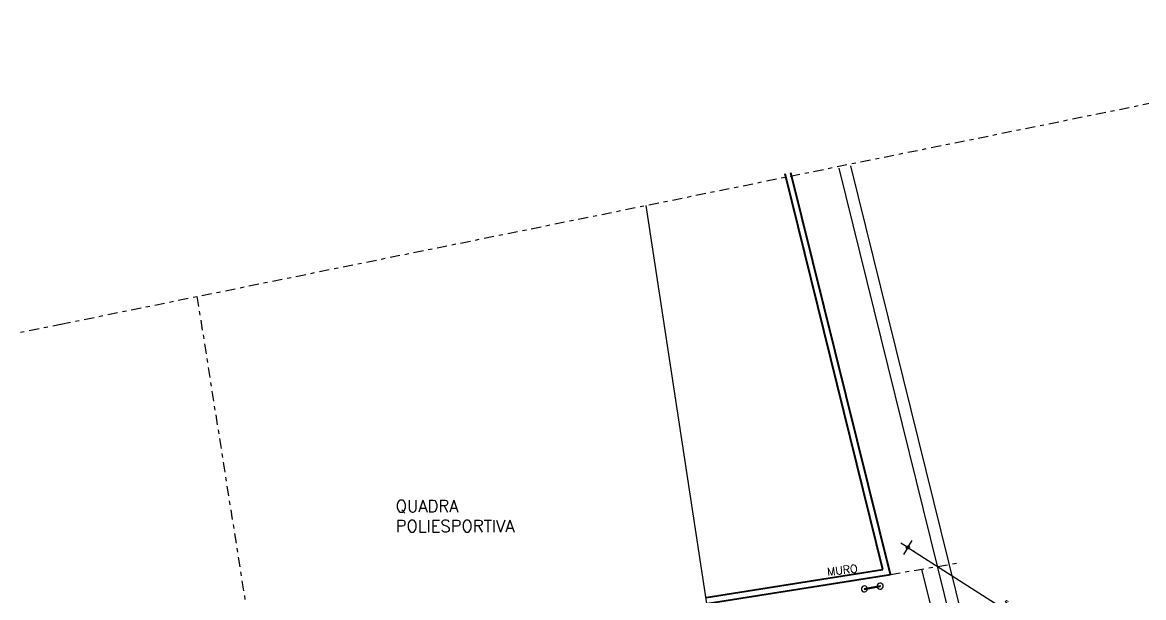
# Model space of a CAD drawing. Extents: x -599692 to 469028, y -9431878 to 9424999.
# Drawn here: x 2199.3 to 2227.32, y -461.73 to -447.35 of the extents above; entities that cross this region are included whole.
import ezdxf

# ---------------------------------------------------------------- set-up
doc = ezdxf.new("R2010")
doc.units = 0
doc.header["$LTSCALE"] = 0.5
doc.header["$MEASUREMENT"] = 0
doc.header["$PDMODE"] = 34
doc.linetypes.add('DASHDOT', pattern=[1, 0.5, -0.25, 0, -0.25])
doc.layers.get('0').update_dxf_attribs({"linetype": 'CONTINUOUS'})
doc.layers.get('DEFPOINTS').update_dxf_attribs({"linetype": 'CONTINUOUS'})
doc.layers.add('ALVENARIA', color=4, linetype='CONTINUOUS', lineweight=40)
for name, color, linetype in [('COTAS', 2, 'CONTINUOUS'), ('EIXO', 253, 'DASHDOT'), ('LAY', 7, 'CONTINUOUS'), ('P1', 1, 'CONTINUOUS'), ('P15', 7, 'DASHDOT'), ('P3', 3, 'CONTINUOUS'), ('TEXTO', 3, 'CONTINUOUS')]:
    doc.layers.add(name, color=color, linetype=linetype)
doc.styles.add('ROMANS', font='romans')
doc.dimstyles.new('BOLA50$0', dxfattribs={"dimscale": 0.5, "dimtxt": 0.25, "dimasz": 0.18, "dimexe": 0.18, "dimexo": 0.0625, "dimgap": 0.1, "dimtad": 1, "dimzin": 0, "dimdsep": 46, "dimtxsty": 'ROMANS', "dimblk1": 'BOLA', "dimblk2": 'BOLA', "dimsah": 1, "dimcen": 0.09, "dimse1": 1, "dimse2": 1, "dimclrt": 256, "dimadec": 0, "dimazin": 0, "dimtfac": 1, "dimtofl": 0, "dimtmove": 2, "dimatfit": 3, "dimldrblk": 'BOLA', "dimfxl": 1, "dimtolj": 1, "dimtzin": 0, "dimarcsym": 0})

# ---------------------------------------------------------------- blocks, each defined once
blk = doc.blocks.new('POSTE_pl')
at = {"layer": 'LAY'}
for p, q in [((768.303, -562.559), (769.103, -562.559)), ((768.303, -562.559), (768.303, -562.609)), ((768.303, -562.609), (769.103, -562.609)), ((768.703, -562.559), (768.703, -562.609)), ((769.103, -562.559), (769.103, -562.609))]:
    blk.add_line(p, q, dxfattribs=at)
blk.add_circle((768.703, -562.584), 0.03, dxfattribs=at)
for centre, start, end in [((768.303, -562.584), 9.5941, 350.4059), ((769.103, -562.584), 189.5941, 170.4059)]:
    blk.add_arc(centre, 0.15, start, end, dxfattribs=at)
blk = doc.blocks.new('BOLA')
for q in [(-1.53, 0), (0, 1.53), (0, -1.53), (1.53, 0)]:
    blk.add_line((0, 0), q)
blk.add_circle((0, 0), 0.284)
blk = doc.blocks.new('*D371')
at = {"layer": 'COTAS', "color": 253, "linetype": 'ByBlock', "lineweight": -2, "transparency": 16777216}
blk.add_line((2221.538, -460.551), (2226.312, -463.595), dxfattribs=at)
at = {"layer": 'DEFPOINTS', "color": 0, "transparency": 16777216}
for p in [(2220.995, -461.152, 23.401), (2226.426, -463.667), (2225.997, -464.34, 23.401)]:
    blk.add_point(p, dxfattribs=at)
at = {"layer": 'COTAS', "color": 253, "lineweight": -2, "transparency": 16777216, "xscale": 0.135, "yscale": 0.135, "zscale": 0.135}
for p, rotation in [((2221.424, -460.479), 147.4865219688025), ((2226.426, -463.667), 327.4865219688025)]:
    blk.add_blockref('BOLA', p, dxfattribs=dict(at, rotation=rotation))
at = {"layer": 'COTAS', "transparency": 16777216, "insert": (2224.002, -461.953), "char_height": 0.135, "attachment_point": 5, "rotation": 327.4865, "style": 'ROMANS'}
blk.add_mtext('\\A1;5.93', dxfattribs=at)

msp = doc.modelspace()

# ---------------------------------------------------------------- linework, layer by layer
at = {"linetype": 'Continuous', "elevation": 23.401}
msp.add_lwpolyline([(2192.545, -456.442), (2193.909, -465.438), (2216.4, -461.879), (2214.885, -451.922)], dxfattribs=at)
at = {"layer": 'ALVENARIA'}
for p, q in [((2220.987, -461.153, 23.401), (2218.501, -451.108, 23.401)), ((2220.802, -461.031, 23.401), (2218.354, -451.138, 23.401)), ((2216.381, -461.73, 23.401), (2220.802, -461.031, 23.401)), ((2216.405, -461.878, 23.401), (2220.987, -461.153, 23.401))]:
    msp.add_line(p, q, dxfattribs=at)
at = {"layer": 'EIXO'}
msp.add_line((2203.658, -454.201, 23.401), (2205.545, -466.128, 23.401), dxfattribs=at)
at = {"layer": 'P1'}
msp.add_line((2224.679, -472.762, 24.028), (2221.774, -461.021, 24.028), dxfattribs=at)
at = {"layer": 'P15'}
msp.add_line((2220.987, -461.153, 23.401), (2222.674, -460.869, 23.401), dxfattribs=at)
msp.add_lwpolyline([(2171.818, -460.607), (2200.252, -454.893), (2237.426, -447.347)], dxfattribs=at)
at = {"layer": 'P3'}
for p, q in [((2225.067, -472.666, 24.028), (2219.705, -450.994, 24.028)), ((2225.358, -472.593, 24.028), (2219.999, -450.934, 24.028)), ((2225.358, -472.593, 24.028), (2219.999, -450.934, 24.028))]:
    msp.add_line(p, q, dxfattribs=at)

# ---------------------------------------------------------------- block references
at = {"layer": 'LAY', "xscale": 0.5, "yscale": 0.5, "zscale": 0.5, "rotation": 10.19081859894947}
msp.add_blockref('POSTE_pl', (1792.478, -252.629), dxfattribs=at)

# ---------------------------------------------------------------- texts
at = {"layer": 'TEXTO', "insert": (2208.624, -459.292), "char_height": 0.3, "width": 4.1363, "attachment_point": 1, "style": 'ROMANS'}
msp.add_mtext('{\\C3;QUADRA POLIESPORTIVA}', dxfattribs=at)
at = {"layer": 'TEXTO', "insert": (2219.396, -460.989), "char_height": 0.2, "width": 4.1363, "attachment_point": 1, "rotation": 6.5254, "style": 'ROMANS'}
msp.add_mtext('{\\C3;MURO}', dxfattribs=at)

# ---------------------------------------------------------------- dimensions: what is measured, and where the dimension line sits
at = {"layer": 'COTAS'}
dim = msp.add_aligned_dim(p1=(2220.995, -461.152, 23.401), p2=(2225.997, -464.34, 23.401), distance=0.798, dimstyle='BOLA50$0', override={"dimscale": 0.75, "dimtxt": 0.18, "dimclrd": 253, "dimfxl": 4, "dimfxlon": 1, "dimarcsym": 1}, dxfattribs=at)
dim.commit()
dim.dimension.update_dxf_attribs({"geometry": '*D371', "text_midpoint": (2224.002, -461.953)})

doc.saveas('drawing.dxf')
